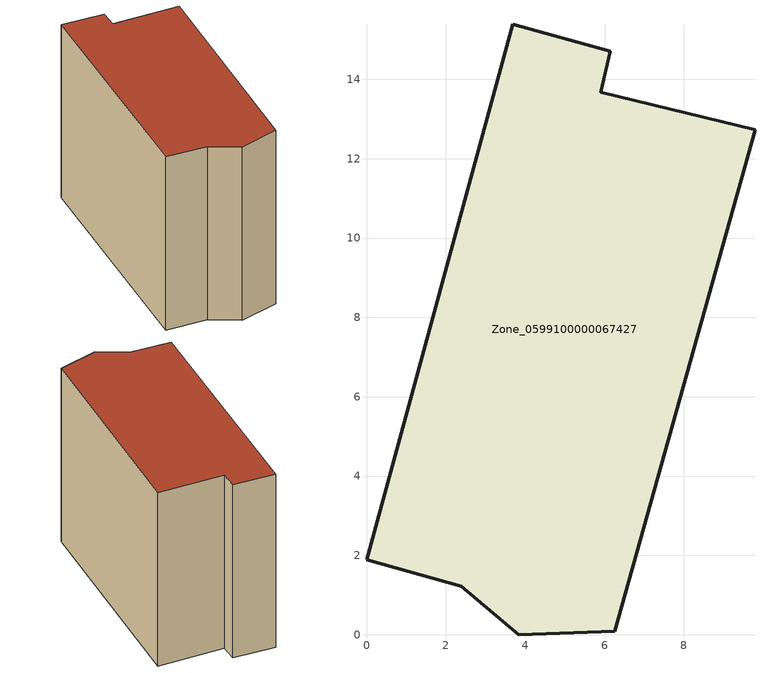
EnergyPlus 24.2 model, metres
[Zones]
Zone_0599100000067427
 floor ground (C_G): 0,1.89 3.69,15.39 6.14,14.7 5.91,13.67 9.79,12.73 6.26,0.09 3.84,0 2.39,1.22 z0
 wall outside (C_F): 5.91,13.67 6.14,14.7 3.69,15.39 0,1.89 2.39,1.22 3.84,0 6.26,0.09 9.79,12.73 5.91,13.67 z0:11.38
 roof outside (C_R): 6.26,0.09 9.79,12.73 5.91,13.67 6.14,14.7 3.69,15.39 0,1.89 2.39,1.22 3.84,0 z11.38
[BUILDING]
Pand.0599100000067427: North Axis=0; Terrain=City; Loads Convergence Tolerance Value=0.04; Temperature Convergence Tolerance Value=0.4; Solar Distribution=FullExterior; Maximum Number of Warmup Days=25; Minimum Number of Warmup Days=1
[Site:Location]
Rotterdam.The.Hague.AP_ZH_NLD Design_Conditions: Latitude=51.96; Longitude=4.45; Time Zone=1; Elevation=-4.5
[SITE:GROUNDTEMPERATURE:BUILDINGSURFACE]
18, 18, 18, 18, 18, 18, 18, 18, 18, 18, 18, 18
[MATERIAL] Thermal Absorptance=0.9; Solar Absorptance=0.7; Visible Absorptance=0.7
Name | Roughness | Thickness | Conductivity | Density | Specific Heat
G.TI.1946 | MediumSmooth | 0.15 | 1 | 540 | 1210
F.TI.1946 | Rough | 0.3 | 0.857143 | 1920 | 840
R.TI.1946 | MediumRough | 0.2 | 0.1 | 1500 | 1000
[CONSTRUCTION]
C_G: G.TI.1946
C_F: F.TI.1946
C_R: R.TI.1946
[ZONE]
Zone_0599100000067427: Type=1; Multiplier=1; Ceiling Height=Autocalculate; Volume=Autocalculate; Floor Area=autocalculate; Part of Total Floor Area=Yes
[ZONEINFILTRATION:DESIGNFLOWRATE]
Infil_Zone_0599100000067427: Zone or ZoneList or Space or SpaceList=Zone_0599100000067427; Schedule=AlwaysOn; Design Flow Rate Calculation Method=Flow/Area; Flow Rate per Floor Area=0.003; Constant Term Coefficient=1; Temperature Term Coefficient=0; Velocity Term Coefficient=0; Velocity Squared Term Coefficient=0
[HVACTEMPLATE:ZONE:IDEALLOADSAIRSYSTEM]
Zone_0599100000067427: Maximum Heating Supply Air Temperature=50; Minimum Cooling Supply Air Temperature=13; Maximum Heating Supply Air Humidity Ratio=0.0156; Minimum Cooling Supply Air Humidity Ratio=0.0077; Heating Limit=NoLimit; Cooling Limit=NoLimit; Dehumidification Control Type=ConstantSensibleHeatRatio; Cooling Sensible Heat Ratio=0.7; Dehumidification Setpoint=60; Humidification Control Type=None; Humidification Setpoint=30; Outdoor Air Method=None; Outdoor Air Flow Rate per Person=0.00944; Outdoor Air Flow Rate per Zone Floor Area=0; Outdoor Air Flow Rate per Zone=0; Demand Controlled Ventilation Type=None; Outdoor Air Economizer Type=NoEconomizer; Heat Recovery Type=None; Sensible Heat Recovery Effectiveness=0.7; Latent Heat Recovery Effectiveness=0.65
[ZONECONTROL:THERMOSTAT]
ThermostatControl_Zone_0599100000067427: Zone or ZoneList=Zone_0599100000067427; Control Type Schedule=DualSetpointControlType; Control 1=Thermostat_Zone_0599100000067427; Temperature Difference Between Cutout And Setpoint=0
[THERMOSTATSETPOINT:DUALSETPOINT]
Thermostat_Zone_0599100000067427: Heating Setpoint Temperature Schedule=HeatingSetpoint_Zone_0599100000067427; Cooling Setpoint Temperature Schedule=CoolingSetpoint_Zone_0599100000067427
[SCHEDULE:COMPACT]
HeatingSetpoint_Zone_0599100000067427: Through: 12/31, For: AllDays, Until: 24:00, 21
CoolingSetpoint_Zone_0599100000067427: Through: 12/31, For: AllDays, Until: 24:00, 24
DualSetpointControlType: Through: 12/31, For: AllDays, Until: 24:00, 4
AlwaysOn: Through: 12/31, For: AllDays, Until: 24:00, 1
